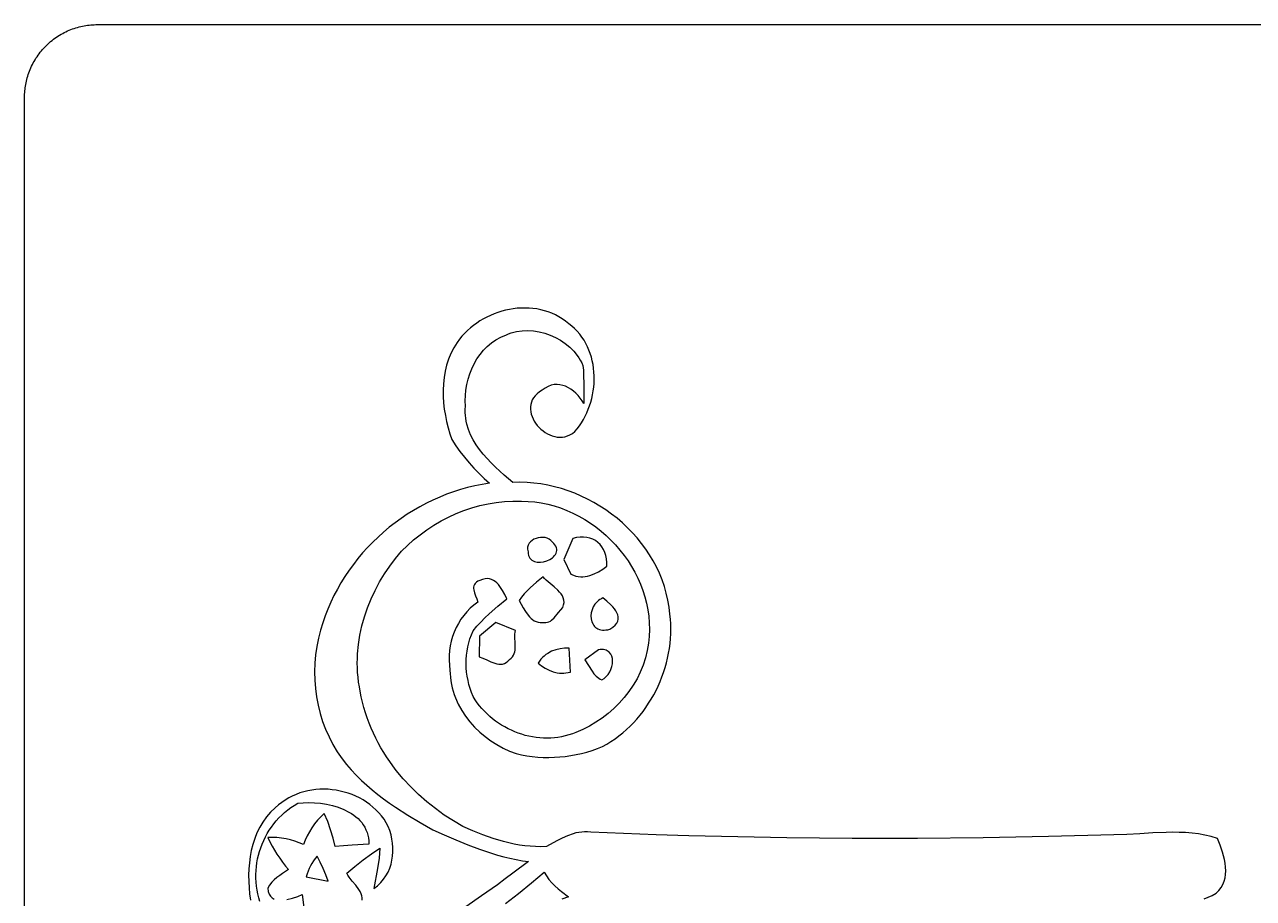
# Model space of a CAD drawing. Header units: inches. Extents: x 0.38 to 4.38, y 4.27 to 8.27.
# Drawn here: x 0.375 to 2.065, y 7.065 to 8.266 of the extents above; entities that cross this region are included whole.
import ezdxf

# ---------------------------------------------------------------- set-up
doc = ezdxf.new("R2010")
doc.units = ezdxf.units.IN
doc.header["$LTSCALE"] = 0.03937
doc.header["$MEASUREMENT"] = 0
doc.layers.add('Large', color=18, linetype='Continuous', true_color=0x000000)

msp = doc.modelspace()

# ---------------------------------------------------------------- linework, layer by layer
at = {"layer": 'Large'}
for points in [[(1.9971, 7.0649), (2.0027, 7.0669), (2.0082, 7.0695), (2.0135, 7.0727), (2.0173, 7.0763), (2.0204, 7.0802), (2.0228, 7.0844), (2.0246, 7.0889), (2.0259, 7.0936), (2.0266, 7.0984), (2.0268, 7.1034), (2.0266, 7.1085), (2.026, 7.1136), (2.0251, 7.1188), (2.0239, 7.1239), (2.0225, 7.1289), (2.0192, 7.1387), (2.0156, 7.1478), (2.0069, 7.1504), (1.9981, 7.1524), (1.9893, 7.154), (1.9805, 7.1551), (1.9716, 7.1558), (1.9627, 7.1562), (1.9537, 7.1563), (1.9447, 7.1562), (1.9267, 7.1553), (1.9087, 7.1542), (1.8908, 7.1531), (1.8729, 7.1526), (1.783, 7.1503), (1.693, 7.1487), (1.6031, 7.1479), (1.5131, 7.1479), (1.4682, 7.1482), (1.4232, 7.1487), (1.3782, 7.1494), (1.3333, 7.1504), (1.2883, 7.1515), (1.2434, 7.1529), (1.1984, 7.1545), (1.1535, 7.1564), (1.1493, 7.1568), (1.1451, 7.1569), (1.1411, 7.1566), (1.1371, 7.1561), (1.1332, 7.1553), (1.1293, 7.1543), (1.1217, 7.1516), (1.1142, 7.1484), (1.1069, 7.1447), (1.0927, 7.1368), (1.0851, 7.1365), (1.0776, 7.1366), (1.0702, 7.137), (1.0628, 7.1377), (1.0554, 7.1387), (1.0481, 7.14), (1.0408, 7.1416), (1.0336, 7.1434), (1.0193, 7.1476), (1.0053, 7.1526), (0.9914, 7.1582), (0.9778, 7.1642), (0.9649, 7.1718), (0.9522, 7.18), (0.94, 7.1888), (0.9282, 7.1982), (0.9168, 7.2082), (0.906, 7.2187), (0.8957, 7.2298), (0.8861, 7.2414), (0.8815, 7.2474), (0.8771, 7.2535), (0.8728, 7.2598), (0.8688, 7.2661), (0.8649, 7.2725), (0.8613, 7.2791), (0.8578, 7.2858), (0.8546, 7.2925), (0.8515, 7.2994), (0.8487, 7.3063), (0.8461, 7.3134), (0.8437, 7.3205), (0.8416, 7.3278), (0.8397, 7.3351), (0.838, 7.3425), (0.8366, 7.35), (0.8354, 7.3564), (0.8344, 7.3628), (0.8336, 7.3693), (0.833, 7.3757), (0.8326, 7.3822), (0.8325, 7.3887), (0.8326, 7.3951), (0.8329, 7.4016), (0.8341, 7.4145), (0.8361, 7.4273), (0.8388, 7.44), (0.8423, 7.4525), (0.8465, 7.4648), (0.8514, 7.4769), (0.857, 7.4887), (0.8631, 7.5003), (0.8698, 7.5114), (0.8771, 7.5222), (0.8849, 7.5326), (0.8932, 7.5425), (0.9014, 7.5505), (0.91, 7.5581), (0.919, 7.5653), (0.9283, 7.5721), (0.9379, 7.5784), (0.9478, 7.5842), (0.9581, 7.5895), (0.9685, 7.5943), (0.9792, 7.5985), (0.9901, 7.6022), (1.0012, 7.6053), (1.0124, 7.6078), (1.0237, 7.6096), (1.0351, 7.6108), (1.0466, 7.6114), (1.0582, 7.6112), (1.0674, 7.611), (1.0765, 7.6103), (1.0856, 7.609), (1.0946, 7.6071), (1.1034, 7.6048), (1.1121, 7.602), (1.1207, 7.5987), (1.129, 7.595), (1.1372, 7.5909), (1.1452, 7.5863), (1.153, 7.5813), (1.1605, 7.576), (1.1677, 7.5703), (1.1747, 7.5642), (1.1814, 7.5579), (1.1877, 7.5512), (1.1937, 7.5442), (1.1994, 7.5369), (1.2048, 7.5294), (1.2097, 7.5217), (1.2142, 7.5137), (1.2183, 7.5055), (1.222, 7.4971), (1.2253, 7.4886), (1.228, 7.4799), (1.2303, 7.4711), (1.2321, 7.4621), (1.2333, 7.4531), (1.234, 7.444), (1.2342, 7.4348), (1.2338, 7.4255), (1.2328, 7.4162), (1.2321, 7.4111), (1.2312, 7.406), (1.2288, 7.3959), (1.2256, 7.3861), (1.2217, 7.3765), (1.2172, 7.3673), (1.2119, 7.3583), (1.2061, 7.3497), (1.1997, 7.3415), (1.1928, 7.3337), (1.1854, 7.3264), (1.1775, 7.3195), (1.1693, 7.3132), (1.1607, 7.3074), (1.1517, 7.3022), (1.1425, 7.2975), (1.1331, 7.2935), (1.1283, 7.2917), (1.1234, 7.29), (1.1185, 7.2887), (1.1135, 7.2876), (1.1085, 7.2867), (1.1035, 7.2861), (1.0985, 7.2857), (1.0935, 7.2856), (1.0884, 7.2857), (1.0834, 7.286), (1.0784, 7.2866), (1.0734, 7.2873), (1.0684, 7.2883), (1.0635, 7.2895), (1.0587, 7.291), (1.0539, 7.2926), (1.0491, 7.2944), (1.0445, 7.2964), (1.0399, 7.2986), (1.0354, 7.301), (1.031, 7.3036), (1.0267, 7.3063), (1.0226, 7.3092), (1.0185, 7.3123), (1.0146, 7.3156), (1.0109, 7.319), (1.0073, 7.3226), (1.0038, 7.3263), (1.0005, 7.3302), (0.9974, 7.3342), (0.9944, 7.3384), (0.9917, 7.3427), (0.9896, 7.3482), (0.9877, 7.3538), (0.9861, 7.3594), (0.9848, 7.3651), (0.9837, 7.3708), (0.9829, 7.3765), (0.9824, 7.3823), (0.9822, 7.388), (0.9823, 7.3938), (0.9827, 7.3995), (0.9834, 7.4053), (0.9844, 7.411), (0.9858, 7.4166), (0.9874, 7.4222), (0.9894, 7.4278), (0.9917, 7.4333), (0.997, 7.4394), (1.0025, 7.4452), (1.0081, 7.4509), (1.0139, 7.4564), (1.0259, 7.467), (1.0382, 7.4772), (1.0353, 7.4829), (1.0322, 7.4887), (1.0286, 7.4942), (1.0266, 7.4967), (1.0245, 7.4989), (1.0223, 7.5009), (1.0198, 7.5025), (1.0172, 7.5038), (1.0144, 7.5046), (1.0115, 7.5049), (1.0082, 7.5047), (1.0048, 7.5038), (1.0011, 7.5023), (0.9985, 7.5012), (0.9964, 7.4998), (0.9948, 7.4984), (0.9936, 7.4968), (0.9929, 7.4951), (0.9925, 7.4933), (0.9924, 7.4914), (0.9926, 7.4895), (0.9936, 7.4854), (0.9951, 7.4812), (0.9968, 7.4769), (0.9984, 7.4727), (0.9929, 7.4686), (0.9879, 7.4641), (0.9832, 7.4593), (0.9789, 7.4543), (0.975, 7.449), (0.9716, 7.4434), (0.9685, 7.4376), (0.9658, 7.4315), (0.9636, 7.4254), (0.9618, 7.419), (0.9604, 7.4126), (0.9595, 7.406), (0.9589, 7.3993), (0.9588, 7.3926), (0.9592, 7.3859), (0.96, 7.3792), (0.9601, 7.3742), (0.9605, 7.3693), (0.9611, 7.3644), (0.962, 7.3596), (0.963, 7.3549), (0.9643, 7.3502), (0.9658, 7.3456), (0.9675, 7.3411), (0.9714, 7.3323), (0.9761, 7.3238), (0.9814, 7.3158), (0.9873, 7.3081), (0.9938, 7.3008), (1.0009, 7.294), (1.0083, 7.2877), (1.0162, 7.2819), (1.0245, 7.2767), (1.033, 7.272), (1.0418, 7.2679), (1.0508, 7.2644), (1.0582, 7.2628), (1.0657, 7.2614), (1.0732, 7.2604), (1.0808, 7.2596), (1.0883, 7.2592), (1.0959, 7.2591), (1.1035, 7.2593), (1.111, 7.2598), (1.1186, 7.2606), (1.1261, 7.2616), (1.1335, 7.263), (1.1409, 7.2647), (1.1483, 7.2666), (1.1555, 7.2688), (1.1627, 7.2713), (1.1698, 7.2741), (1.1757, 7.2774), (1.1814, 7.281), (1.187, 7.2848), (1.1924, 7.2888), (1.1977, 7.2931), (1.2028, 7.2975), (1.2077, 7.3021), (1.2124, 7.3069), (1.217, 7.3119), (1.2213, 7.3171), (1.2255, 7.3224), (1.2295, 7.3279), (1.2332, 7.3335), (1.2368, 7.3392), (1.2402, 7.3451), (1.2433, 7.3511), (1.2463, 7.3572), (1.249, 7.3634), (1.2515, 7.3697), (1.2538, 7.3761), (1.2558, 7.3826), (1.2577, 7.3891), (1.2593, 7.3957), (1.2606, 7.4023), (1.2617, 7.409), (1.2626, 7.4157), (1.2632, 7.4224), (1.2635, 7.4291), (1.2636, 7.4359), (1.2635, 7.4426), (1.2631, 7.4494), (1.2624, 7.4561), (1.2613, 7.4658), (1.2596, 7.4755), (1.2574, 7.4849), (1.2548, 7.4942), (1.2516, 7.5033), (1.248, 7.5122), (1.2439, 7.5209), (1.2394, 7.5293), (1.2344, 7.5376), (1.2291, 7.5455), (1.2234, 7.5533), (1.2173, 7.5608), (1.2109, 7.568), (1.2041, 7.5749), (1.1971, 7.5815), (1.1897, 7.5878), (1.1821, 7.5937), (1.1742, 7.5994), (1.1661, 7.6047), (1.1577, 7.6096), (1.1492, 7.6142), (1.1404, 7.6184), (1.1315, 7.6222), (1.1224, 7.6256), (1.1132, 7.6286), (1.1039, 7.6312), (1.0945, 7.6334), (1.085, 7.6351), (1.0755, 7.6363), (1.0659, 7.6371), (1.0562, 7.6374), (1.0466, 7.6372), (1.0344, 7.6473), (1.0284, 7.6527), (1.0224, 7.6582), (1.0165, 7.6639), (1.0109, 7.6698), (1.0055, 7.6759), (1.0005, 7.6822), (0.9959, 7.6888), (0.9918, 7.6956), (0.9883, 7.7026), (0.9854, 7.7099), (0.9831, 7.7174), (0.9823, 7.7213), (0.9816, 7.7252), (0.9812, 7.7293), (0.9809, 7.7333), (0.9809, 7.7375), (0.9812, 7.7417), (0.9809, 7.7491), (0.9812, 7.7565), (0.9819, 7.764), (0.9832, 7.7715), (0.985, 7.779), (0.9873, 7.7862), (0.9901, 7.7933), (0.9933, 7.8002), (0.9971, 7.8068), (1.0013, 7.813), (1.0061, 7.8188), (1.0113, 7.8241), (1.017, 7.8289), (1.0231, 7.8332), (1.0297, 7.8368), (1.0332, 7.8383), (1.0368, 7.8397), (1.0404, 7.8412), (1.0441, 7.8425), (1.0478, 7.8436), (1.0516, 7.8444), (1.0593, 7.8456), (1.0671, 7.8459), (1.0749, 7.8454), (1.0827, 7.8442), (1.0904, 7.8423), (1.0979, 7.8397), (1.1051, 7.8365), (1.112, 7.8326), (1.1185, 7.8281), (1.1246, 7.8231), (1.1301, 7.8176), (1.135, 7.8115), (1.1372, 7.8083), (1.1392, 7.805), (1.1411, 7.8016), (1.1427, 7.798), (1.1434, 7.7915), (1.1438, 7.7849), (1.1441, 7.7718), (1.1441, 7.7587), (1.1441, 7.7456), (1.1417, 7.7494), (1.1391, 7.753), (1.1362, 7.7564), (1.1331, 7.7596), (1.1299, 7.7625), (1.1264, 7.7651), (1.1228, 7.7673), (1.119, 7.7692), (1.1152, 7.7705), (1.1112, 7.7714), (1.1072, 7.7718), (1.1031, 7.7715), (1.099, 7.7706), (1.0949, 7.7691), (1.0909, 7.7668), (1.0868, 7.7638), (1.083, 7.7615), (1.0798, 7.759), (1.0771, 7.7563), (1.0748, 7.7535), (1.0731, 7.7505), (1.0719, 7.7474), (1.071, 7.7442), (1.0706, 7.7409), (1.0706, 7.7376), (1.071, 7.7343), (1.0718, 7.731), (1.0728, 7.7277), (1.0742, 7.7245), (1.0759, 7.7214), (1.0778, 7.7184), (1.08, 7.7155), (1.0825, 7.7128), (1.0851, 7.7102), (1.0879, 7.7078), (1.0909, 7.7057), (1.094, 7.7039), (1.0973, 7.7023), (1.1006, 7.701), (1.104, 7.7), (1.1075, 7.6994), (1.111, 7.6992), (1.1145, 7.6993), (1.118, 7.6999), (1.1215, 7.701), (1.1249, 7.7025), (1.1283, 7.7045), (1.1315, 7.707), (1.1348, 7.7109), (1.1379, 7.715), (1.1408, 7.7192), (1.1434, 7.7236), (1.1459, 7.7282), (1.1481, 7.7328), (1.1502, 7.7376), (1.152, 7.7425), (1.1535, 7.7475), (1.1549, 7.7525), (1.156, 7.7576), (1.1569, 7.7628), (1.1576, 7.768), (1.1581, 7.7732), (1.1583, 7.7784), (1.1582, 7.7836), (1.158, 7.7888), (1.1574, 7.794), (1.1567, 7.7991), (1.1557, 7.8042), (1.1544, 7.8092), (1.1529, 7.8141), (1.1511, 7.8189), (1.1491, 7.8235), (1.1468, 7.8281), (1.1443, 7.8325), (1.1414, 7.8368), (1.1384, 7.8409), (1.135, 7.8448), (1.1314, 7.8485), (1.1275, 7.852), (1.1233, 7.8553), (1.119, 7.8588), (1.1144, 7.862), (1.1098, 7.8648), (1.105, 7.8674), (1.1001, 7.8696), (1.095, 7.8715), (1.0899, 7.8731), (1.0847, 7.8745), (1.0795, 7.8755), (1.0741, 7.8762), (1.0688, 7.8767), (1.0634, 7.8768), (1.058, 7.8768), (1.0525, 7.8764), (1.0471, 7.8758), (1.0418, 7.8749), (1.0364, 7.8737), (1.0311, 7.8723), (1.0259, 7.8707), (1.0208, 7.8688), (1.0157, 7.8667), (1.0108, 7.8644), (1.0059, 7.8618), (1.0012, 7.859), (0.9967, 7.856), (0.9923, 7.8528), (0.988, 7.8494), (0.984, 7.8458), (0.9801, 7.842), (0.9765, 7.838), (0.973, 7.8338), (0.9699, 7.8294), (0.9652, 7.822), (0.9612, 7.8143), (0.958, 7.8064), (0.9553, 7.7982), (0.9533, 7.7899), (0.9518, 7.7814), (0.951, 7.7728), (0.9506, 7.7641), (0.9507, 7.7554), (0.9512, 7.7467), (0.9522, 7.738), (0.9536, 7.7293), (0.9553, 7.7207), (0.9574, 7.7123), (0.9598, 7.704), (0.9624, 7.6959), (0.9679, 7.6876), (0.9737, 7.6796), (0.9798, 7.6717), (0.9863, 7.6642), (0.9929, 7.6568), (0.9998, 7.6497), (1.0069, 7.6427), (1.0142, 7.636), (1.0042, 7.6344), (0.9942, 7.6324), (0.9843, 7.63), (0.9745, 7.6273), (0.9648, 7.6242), (0.9553, 7.6208), (0.9459, 7.617), (0.9366, 7.6129), (0.9275, 7.6085), (0.9185, 7.6037), (0.9097, 7.5986), (0.9011, 7.5933), (0.8927, 7.5876), (0.8845, 7.5816), (0.8765, 7.5754), (0.8687, 7.5689), (0.8611, 7.5621), (0.8538, 7.555), (0.8467, 7.5478), (0.8399, 7.5402), (0.8334, 7.5325), (0.8271, 7.5245), (0.8212, 7.5163), (0.8155, 7.5079), (0.8101, 7.4993), (0.8051, 7.4905), (0.8004, 7.4816), (0.796, 7.4724), (0.792, 7.4631), (0.7883, 7.4536), (0.785, 7.444), (0.7821, 7.4342), (0.7792, 7.423), (0.7769, 7.4117), (0.7752, 7.4002), (0.7742, 7.3886), (0.7738, 7.377), (0.7741, 7.3654), (0.775, 7.3538), (0.7765, 7.3424), (0.7786, 7.331), (0.7814, 7.3197), (0.7849, 7.3087), (0.7889, 7.2978), (0.7937, 7.2873), (0.799, 7.277), (0.805, 7.267), (0.8116, 7.2574), (0.8178, 7.2495), (0.8243, 7.2419), (0.8311, 7.2346), (0.8381, 7.2276), (0.8455, 7.2209), (0.853, 7.2144), (0.8608, 7.2082), (0.8687, 7.2021), (0.8768, 7.1963), (0.8851, 7.1906), (0.9019, 7.1799), (0.9191, 7.1696), (0.9363, 7.1597), (0.9522, 7.1526), (0.9682, 7.1457), (0.9844, 7.1391), (1.0007, 7.1329), (1.0172, 7.1274), (1.0255, 7.1249), (1.0339, 7.1226), (1.0424, 7.1205), (1.0509, 7.1187), (1.0595, 7.1171), (1.0681, 7.1159), (1.0466, 7.1001), (1.0359, 7.0921), (1.0252, 7.084), (1.0035, 7.0688), (0.9816, 7.0536)], [(0.8394, 7.063), (0.8394, 7.066), (0.8389, 7.069), (0.8379, 7.0719), (0.8364, 7.0749), (0.8346, 7.0778), (0.8304, 7.0836), (0.8257, 7.0892), (0.8215, 7.0948), (0.8197, 7.0974), (0.8183, 7.1001), (0.8292, 7.1093), (0.8404, 7.1182), (0.8519, 7.1266), (0.8637, 7.1346), (0.8624, 7.1207), (0.8603, 7.1067), (0.8555, 7.079), (0.8604, 7.0829), (0.8648, 7.0872), (0.8686, 7.0918), (0.8719, 7.0966), (0.8748, 7.1016), (0.8771, 7.1069), (0.8789, 7.1123), (0.8802, 7.1179), (0.8811, 7.1236), (0.8815, 7.1294), (0.8815, 7.1352), (0.8811, 7.1411), (0.8802, 7.1469), (0.879, 7.1528), (0.8773, 7.1585), (0.8752, 7.1642), (0.8724, 7.1693), (0.8693, 7.1741), (0.8658, 7.1787), (0.8622, 7.183), (0.8582, 7.187), (0.8541, 7.1908), (0.8497, 7.1944), (0.8452, 7.1977), (0.8404, 7.2007), (0.8355, 7.2034), (0.8305, 7.2059), (0.8253, 7.2081), (0.82, 7.21), (0.8146, 7.2116), (0.8091, 7.213), (0.8036, 7.214), (0.798, 7.2148), (0.7924, 7.2153), (0.7867, 7.2155), (0.7811, 7.2154), (0.7755, 7.215), (0.7699, 7.2143), (0.7644, 7.2133), (0.759, 7.2119), (0.7536, 7.2103), (0.7483, 7.2084), (0.7432, 7.2061), (0.7382, 7.2035), (0.7333, 7.2006), (0.7286, 7.1974), (0.7241, 7.1938), (0.7198, 7.1899), (0.7134, 7.1838), (0.7077, 7.1773), (0.7027, 7.1704), (0.6984, 7.1631), (0.6946, 7.1556), (0.6915, 7.1477), (0.6888, 7.1397), (0.6868, 7.1314), (0.6852, 7.123), (0.6841, 7.1145), (0.6834, 7.1059), (0.6831, 7.0973), (0.6832, 7.0886), (0.6837, 7.08), (0.6844, 7.0715), (0.6855, 7.0631)], [(0.6985, 7.0611), (0.697, 7.0663), (0.6957, 7.0716), (0.6947, 7.0769), (0.6939, 7.0823), (0.6934, 7.0877), (0.6931, 7.093), (0.6931, 7.0984), (0.6934, 7.1038), (0.6938, 7.1091), (0.6946, 7.1144), (0.6955, 7.1197), (0.6967, 7.1249), (0.6981, 7.13), (0.6998, 7.1351), (0.7017, 7.1401), (0.7038, 7.145), (0.7061, 7.1498), (0.7087, 7.1545), (0.7115, 7.1591), (0.7145, 7.1635), (0.7177, 7.1678), (0.7211, 7.172), (0.7247, 7.176), (0.7286, 7.1798), (0.7326, 7.1835), (0.7368, 7.1869), (0.7413, 7.1902), (0.7459, 7.1933), (0.7507, 7.1961), (0.7581, 7.1968), (0.7659, 7.197), (0.7739, 7.1968), (0.7821, 7.1961), (0.7903, 7.1948), (0.7985, 7.193), (0.8064, 7.1907), (0.814, 7.1877), (0.8211, 7.1841), (0.8245, 7.1821), (0.8277, 7.1799), (0.8307, 7.1776), (0.8336, 7.1751), (0.8362, 7.1724), (0.8386, 7.1695), (0.8408, 7.1665), (0.8428, 7.1633), (0.8445, 7.1598), (0.8459, 7.1562), (0.847, 7.1525), (0.8478, 7.1485), (0.8483, 7.1443), (0.8484, 7.1399), (0.8253, 7.1385), (0.8137, 7.1377), (0.8022, 7.1367), (0.7994, 7.1483), (0.7959, 7.1597), (0.7918, 7.1709), (0.7872, 7.1819), (0.7824, 7.1775), (0.778, 7.1727), (0.7739, 7.1677), (0.7702, 7.1625), (0.7668, 7.157), (0.7638, 7.1513), (0.761, 7.1454), (0.7585, 7.1394), (0.7526, 7.1418), (0.7467, 7.1439), (0.7406, 7.1457), (0.7345, 7.1471), (0.7284, 7.1482), (0.7221, 7.1489), (0.7158, 7.1493), (0.7094, 7.1493), (0.7123, 7.1433), (0.7153, 7.1374), (0.7186, 7.1316), (0.7221, 7.126), (0.7258, 7.1205), (0.7297, 7.1151), (0.7338, 7.1099), (0.7381, 7.1049), (0.7299, 7.0997), (0.7259, 7.097), (0.722, 7.0941), (0.7183, 7.0909), (0.7149, 7.0875), (0.7119, 7.0837), (0.7093, 7.0795), (0.71, 7.075), (0.7113, 7.0713), (0.7131, 7.0683), (0.7154, 7.0661), (0.7181, 7.0645)], [(1.0362, 7.0582), (1.0543, 7.0722), (1.0721, 7.0867), (1.0895, 7.1016), (1.0926, 7.0964), (1.0961, 7.0915), (1.1, 7.087), (1.1042, 7.0827), (1.1086, 7.0787), (1.1132, 7.0749), (1.1228, 7.0676), (1.1139, 7.0645)], [(0.7357, 7.0637), (0.7433, 7.0657), (0.7506, 7.0682), (0.7569, 7.0708), (0.7611, 7.0345)]]:
    msp.add_lwpolyline(points, dxfattribs=at)
for points in [[(1.1007, 7.5554), (1.0987, 7.5575), (1.0963, 7.5592), (1.0936, 7.5604), (1.0907, 7.5612), (1.0876, 7.5615), (1.0845, 7.5615), (1.0813, 7.561), (1.0783, 7.5602), (1.0754, 7.559), (1.0728, 7.5574), (1.0705, 7.5556), (1.0687, 7.5534), (1.0674, 7.5509), (1.0667, 7.5482), (1.0667, 7.5452), (1.0675, 7.5419), (1.0676, 7.5393), (1.0681, 7.5369), (1.0688, 7.5349), (1.0699, 7.5331), (1.0711, 7.5315), (1.0726, 7.5303), (1.0742, 7.5292), (1.076, 7.5284), (1.078, 7.5278), (1.08, 7.5275), (1.0844, 7.5274), (1.0888, 7.528), (1.0932, 7.5293), (1.0973, 7.5312), (1.1009, 7.5336), (1.1024, 7.535), (1.1038, 7.5365), (1.1049, 7.5382), (1.1058, 7.5398), (1.1064, 7.5416), (1.1067, 7.5434), (1.1067, 7.5453), (1.1063, 7.5473), (1.1055, 7.5493), (1.1043, 7.5513), (1.1028, 7.5533)], [(1.1759, 7.5219), (1.1759, 7.5271), (1.1754, 7.532), (1.1744, 7.5366), (1.173, 7.5409), (1.1712, 7.5449), (1.1689, 7.5486), (1.1663, 7.5518), (1.1632, 7.5547), (1.1599, 7.5571), (1.1562, 7.5591), (1.1522, 7.5606), (1.148, 7.5616), (1.1435, 7.5621), (1.1388, 7.562), (1.1339, 7.5613), (1.1288, 7.5601), (1.1166, 7.5314), (1.1264, 7.5112), (1.1298, 7.5096), (1.1331, 7.5085), (1.1364, 7.5078), (1.1397, 7.5074), (1.1429, 7.5073), (1.1461, 7.5076), (1.1492, 7.5082), (1.1523, 7.509), (1.1584, 7.5113), (1.1644, 7.5143), (1.1702, 7.5179)], [(1.1152, 7.4653), (1.1163, 7.4688), (1.1168, 7.4722), (1.1166, 7.4754), (1.1158, 7.4784), (1.1145, 7.4812), (1.1128, 7.4839), (1.1108, 7.4865), (1.1084, 7.489), (1.1032, 7.4937), (1.0977, 7.4982), (1.0924, 7.5027), (1.0901, 7.5049), (1.0881, 7.5072), (1.0791, 7.4998), (1.0702, 7.4922), (1.066, 7.4882), (1.062, 7.484), (1.0583, 7.4795), (1.055, 7.4747), (1.0607, 7.4647), (1.0638, 7.4595), (1.0674, 7.4545), (1.0693, 7.4523), (1.0714, 7.4503), (1.0736, 7.4485), (1.0759, 7.447), (1.0784, 7.4458), (1.0811, 7.445), (1.0839, 7.4447), (1.0869, 7.4448), (1.0894, 7.4444), (1.0917, 7.4445), (1.0939, 7.4449), (1.096, 7.4456), (1.098, 7.4466), (1.0998, 7.4479), (1.1033, 7.4509), (1.1094, 7.4583), (1.1123, 7.462)], [(1.18, 7.4355), (1.184, 7.4381), (1.1871, 7.4409), (1.1892, 7.4437), (1.1906, 7.4465), (1.1913, 7.4493), (1.1913, 7.4522), (1.1907, 7.455), (1.1895, 7.4579), (1.188, 7.4607), (1.186, 7.4634), (1.1838, 7.4661), (1.1813, 7.4688), (1.1759, 7.4738), (1.1704, 7.4783), (1.1682, 7.4773), (1.1661, 7.4761), (1.1642, 7.4747), (1.1625, 7.4732), (1.1594, 7.4698), (1.1571, 7.466), (1.1554, 7.462), (1.1543, 7.4578), (1.1539, 7.4536), (1.1542, 7.4496), (1.1551, 7.4457), (1.1567, 7.4422), (1.1577, 7.4406), (1.1589, 7.4392), (1.1603, 7.4379), (1.1618, 7.4368), (1.1635, 7.4358), (1.1654, 7.4351), (1.1674, 7.4345), (1.1696, 7.4342), (1.1719, 7.4341), (1.1745, 7.4343), (1.1771, 7.4347)], [(1.0499, 7.4337), (1.023, 7.4445), (1.0004, 7.4259), (1.0001, 7.3975), (1.0052, 7.3956), (1.0106, 7.3932), (1.0161, 7.3907), (1.0216, 7.3886), (1.0243, 7.3878), (1.027, 7.3873), (1.0297, 7.3872), (1.0323, 7.3875), (1.0348, 7.3882), (1.0372, 7.3895), (1.0395, 7.3914), (1.0417, 7.3939), (1.044, 7.3956), (1.0458, 7.3974), (1.0472, 7.3995), (1.0483, 7.4018), (1.049, 7.4042), (1.0495, 7.4067), (1.0498, 7.412), (1.0496, 7.4176), (1.0493, 7.4232), (1.0493, 7.4286), (1.0495, 7.4312)], [(1.1241, 7.4095), (1.1176, 7.4094), (1.1113, 7.4086), (1.1054, 7.4072), (1.0998, 7.405), (1.0945, 7.4021), (1.092, 7.4004), (1.0896, 7.3985), (1.0873, 7.3964), (1.0851, 7.3941), (1.083, 7.3916), (1.0811, 7.3889), (1.086, 7.3852), (1.0911, 7.3819), (1.0964, 7.3791), (1.1019, 7.377), (1.1076, 7.3755), (1.1105, 7.3751), (1.1135, 7.3749), (1.1165, 7.3749), (1.1195, 7.3752), (1.1226, 7.3757), (1.1257, 7.3765)], [(1.1687, 7.3659), (1.172, 7.3678), (1.1749, 7.3704), (1.1775, 7.3733), (1.1796, 7.3766), (1.1813, 7.3802), (1.1826, 7.3839), (1.1833, 7.3877), (1.1836, 7.3914), (1.1833, 7.3949), (1.1824, 7.3982), (1.181, 7.4012), (1.179, 7.4037), (1.1777, 7.4047), (1.1763, 7.4056), (1.1747, 7.4064), (1.173, 7.4069), (1.1711, 7.4073), (1.169, 7.4075), (1.1667, 7.4074), (1.1643, 7.4071), (1.1455, 7.3933), (1.1504, 7.3857), (1.1553, 7.3778), (1.158, 7.3742), (1.1611, 7.3709), (1.1646, 7.368), (1.1666, 7.3669)], [(0.7926, 7.0893), (0.7892, 7.098), (0.7855, 7.1066), (0.7816, 7.115), (0.7774, 7.1233), (0.7748, 7.1202), (0.7724, 7.1169), (0.7702, 7.1135), (0.7682, 7.11), (0.7664, 7.1064), (0.7648, 7.1027), (0.7634, 7.099), (0.7622, 7.0951)]]:
    msp.add_lwpolyline(points, close=True, dxfattribs=at)
msp.add_rational_spline([(0.375, 8.1685), (0.3772, 8.2663), (0.475, 8.2663)], [1, 0.714761499222, 1], degree=2, dxfattribs=at)
for points in [[(0.475, 8.2663), (2.375, 8.2663), (4.275, 8.2663)], [(0.375, 4.9341), (0.375, 6.5513), (0.375, 8.1685)]]:
    msp.add_open_spline(points, degree=2, dxfattribs=at)

doc.saveas('drawing.dxf')
